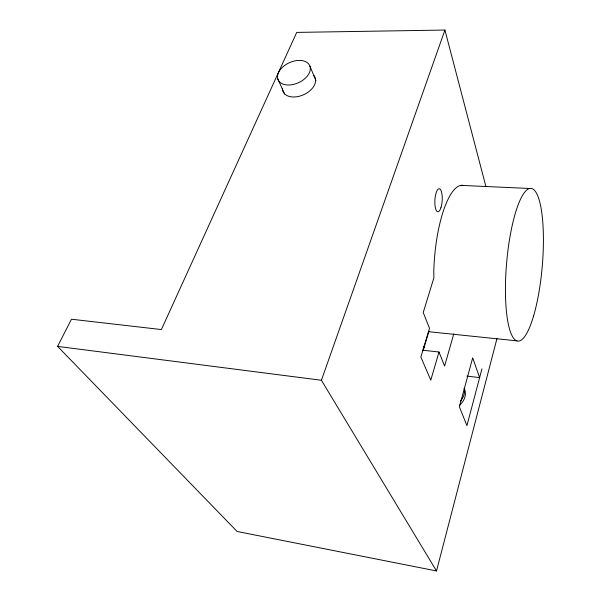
<?xml version="1.0" encoding="UTF-8"?>
<svg xmlns="http://www.w3.org/2000/svg" width="601" height="601" viewBox="0 0 601 601"><rect width="100%" height="100%" fill="white"/><g stroke="black" fill="none" stroke-linecap="round" stroke-linejoin="round"><path stroke-width="0.9" d="M485.916 186.528L444.92 30.05L296.714 32.401L161.384 329.566L71.466 319.221L57.598 346.394L237.117 531.479L436.499 570.95L496.997 338.416M481.949 368.811L466.932 425.643L459.389 406.862L472.679 357.843L479.621 377.616L466.917 376.098M453.8 333.818L444.597 366.039L438.993 352.013L422.458 350.173M438.993 352.013L430.797 380.163L420.858 357.039L429.512 328.259L423.232 312.52L433.899 277.79L433.787 271.622A74.614 22.124 -85.4 0 1 462.86 185.356M423.081 350.706L428.934 331.241M436.499 570.95L321.415 380.268L444.92 30.05M460.396 185.356L529.721 188.481M428.528 331.699L516.958 340.865M57.598 346.394L321.415 380.268M277.805 78.994L284.611 94.004M309.951 66.223A17.324 11.006 -24.3 0 1 288.968 85.011A17.324 11.006 -24.3 0 1 282.823 66.914A17.324 11.006 -24.3 0 1 309.951 66.223L315.946 80.617M313.91 75.583A17.497 11.254 -24.3 0 1 302.649 95.153A17.497 11.254 -24.3 0 1 282.417 88.279M423.562 346.221A64.855 53.632 -28.1 0 1 424.742 347.656M464.22 388.479A16.723 14.229 -21.4 0 1 460.539 400.965M464.22 388.201A16.663 14.199 -21.4 0 1 459.622 405.089M440.916 207.751A11.547 3.651 -86.6 0 0 439.827 188.924A11.547 3.651 -86.6 0 0 434.891 204.1A11.547 3.651 -86.6 0 0 440.916 207.751M533.553 316.081A76.605 17.895 -85.1 0 0 534.274 190.134A76.605 17.895 -85.1 0 0 505.433 287.962A76.605 17.895 -85.1 0 0 533.553 316.081"/></g></svg>
